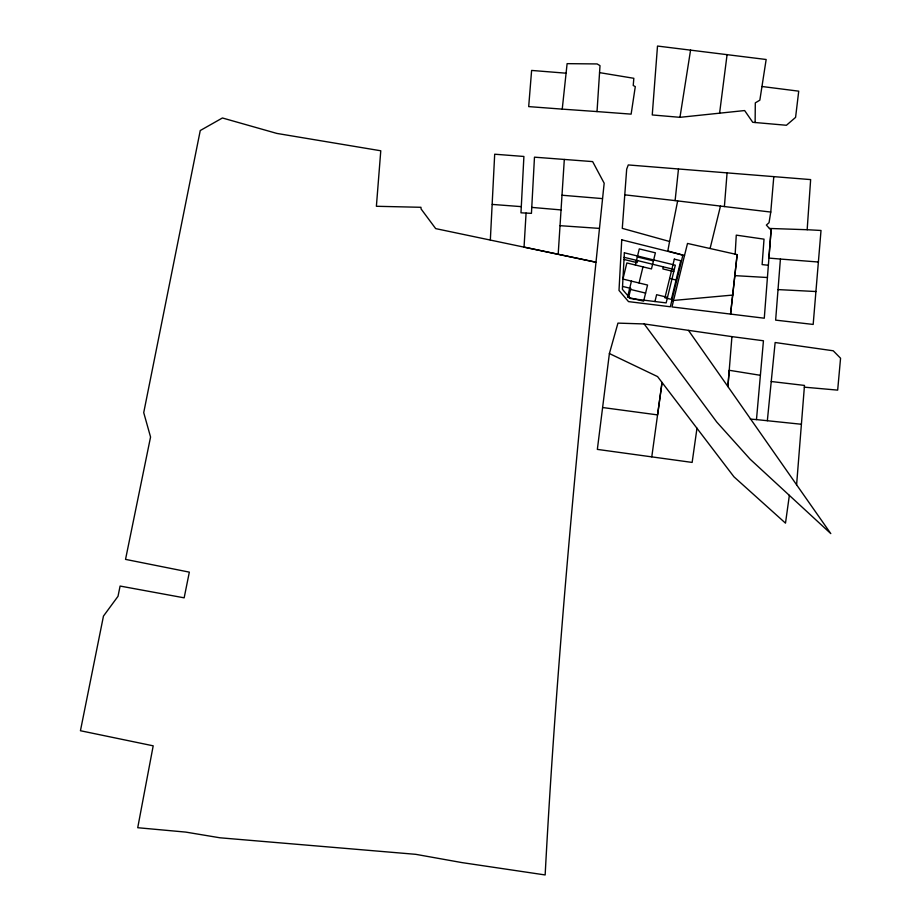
<?xml version="1.0" encoding="UTF-8"?>
<svg xmlns="http://www.w3.org/2000/svg" width="921" height="921" viewBox="0 0 921 921"><rect width="100%" height="100%" fill="white"/><g stroke="black" fill="none" stroke-linecap="round" stroke-linejoin="round"><path stroke-width="1.38" d="M755.128 122.516L755.301 102.853L759.837 100.182L766.157 59.497L657.502 46.05L652.252 114.952L679.963 117.324L744.64 110.555L752.756 122.309L786.43 125.268L795.583 117.381L798.726 91.167L762.104 86.516M490.34 240.001L494.692 154.21L523.899 156.466L520.975 212.82L531.44 213.35L534.479 157.169L592.64 161.601L604.176 183.221C580.149 413.391 557.378 643.802 545.151 874.95L461.939 862.597L415.762 854.331L219.935 837.788L185.766 832.1L137.724 827.714L153.197 745.826L80.438 730.733L103.463 616.091L118.015 596.29L120.098 586.055L184.154 597.833L189.335 572.137L125.532 559.381L150.56 437.026L143.722 412.631L200.26 130.529L222.422 117.98L276.887 133.43L380.776 150.779L376.39 206.281L420.943 207.294L421.093 208.975L435.679 228.615L595.852 262.197L524.049 247.104L526.075 213.073M558.184 254.254L564.308 159.471M735.165 254.138L736.27 235.131L764.027 239.161L762.116 264.603L768.367 265.26L764.28 318.206L671.973 306.935L673.562 300.442M599.548 72.632L633.832 78.297L633.234 85.492L635.294 86.62L631.127 114.135L597.027 111.579L600.008 65.656L597.13 63.94L567.106 63.653L562.236 109.127L528.689 106.606L531.613 70.433L565.897 73.185M773.801 176.59L770.773 212.06L769.047 222.686L766.364 225.069L769.438 228.454L807.164 229.72L810.641 179.595L628.283 164.94L626.683 169.153L622.285 228.362L669.579 241.486L667.817 250.984L684.499 255.531L673.942 298.865L671.95 300.591L732.702 295.065L737.145 254.599L687.515 243.443L684.499 255.531M804.344 387.165L804.482 385.427L771.234 381.513L775.137 342.52L833.24 350.786L840.562 358.234L837.673 390.124L804.344 387.165L796.607 484.803L830.8 533.604L750.224 459.291L716.734 422.025L644.17 323.95L617.945 323.121L609.391 353.549L597.349 449.39L692.143 462.423L696.99 428.161M768.367 265.26L771.119 229.801L769.438 228.454M807.164 229.72L821.014 230.469L813.174 324.434L775.643 320.128L780.409 259.054L768.897 258.087L771.119 229.801M770.773 212.06L724.401 206.557L727.083 172.745M644.17 323.95L731.93 336.625L727.912 386.578L796.607 484.803M801.385 424.259L756.475 419.596L763.44 340.77L731.93 336.625M767.343 420.713L771.234 381.513M724.401 206.557L675.105 200.605L678.478 169.027M737.145 254.599L730.549 314.188L732.702 295.065M719.589 113.214L727.095 54.523M651.78 456.851L662.038 382.434L657.594 414.899L602.829 407.554M789.366 495.302L785.498 523.151L733.968 476.825L657.571 376.597L609.391 353.549M679.963 117.324L690.589 50.022M669.579 241.486L677.637 200.997M631.449 281.124L627.523 297.241L643.629 301.155L647.555 285.05L622.941 279.063L626.867 262.946L651.469 268.932L655.395 252.826L639.278 248.9L635.363 265.018M628.79 296.827L630.839 288.423L622.55 286.408M637.608 260.597L637.102 262.646L624.001 259.457M639.059 282.977L642.973 266.871M654.946 301.535L656.615 294.697L667.495 297.345M663.385 266.871L662.878 268.92L673.769 271.568M710.149 248.256L720.464 206.131M778.061 289.597L815.994 291.531M734.831 275.632L767.458 277.52M560.037 225.68L599.283 228.385M562.236 109.127L597.027 111.579M492.275 204.416L521.286 206.638M780.409 259.054L818.493 262.025M750.327 419.101L756.475 419.596M561.994 195.229L602.438 198.602M531.762 207.398L561.142 209.93M624.864 194.849L675.105 200.605M760.101 375.261L729.213 370.277L727.912 386.578L688.494 330.42M637.32 256.959L653.438 260.885M624.116 257.316L674.276 269.519M669.636 278.476L676.072 280.042M629.48 289.182L645.598 293.097M621.744 239.828L619.004 290.437L628.513 301.616L670.327 306.762L682.887 255.129L621.744 239.828M624.357 252.803L622.389 289.298L630.206 298.485L666.148 302.905L675.323 265.202L624.357 252.803M674.333 259.135L664.927 297.805L671.374 299.371L680.78 260.712L674.333 259.135"/></g></svg>
